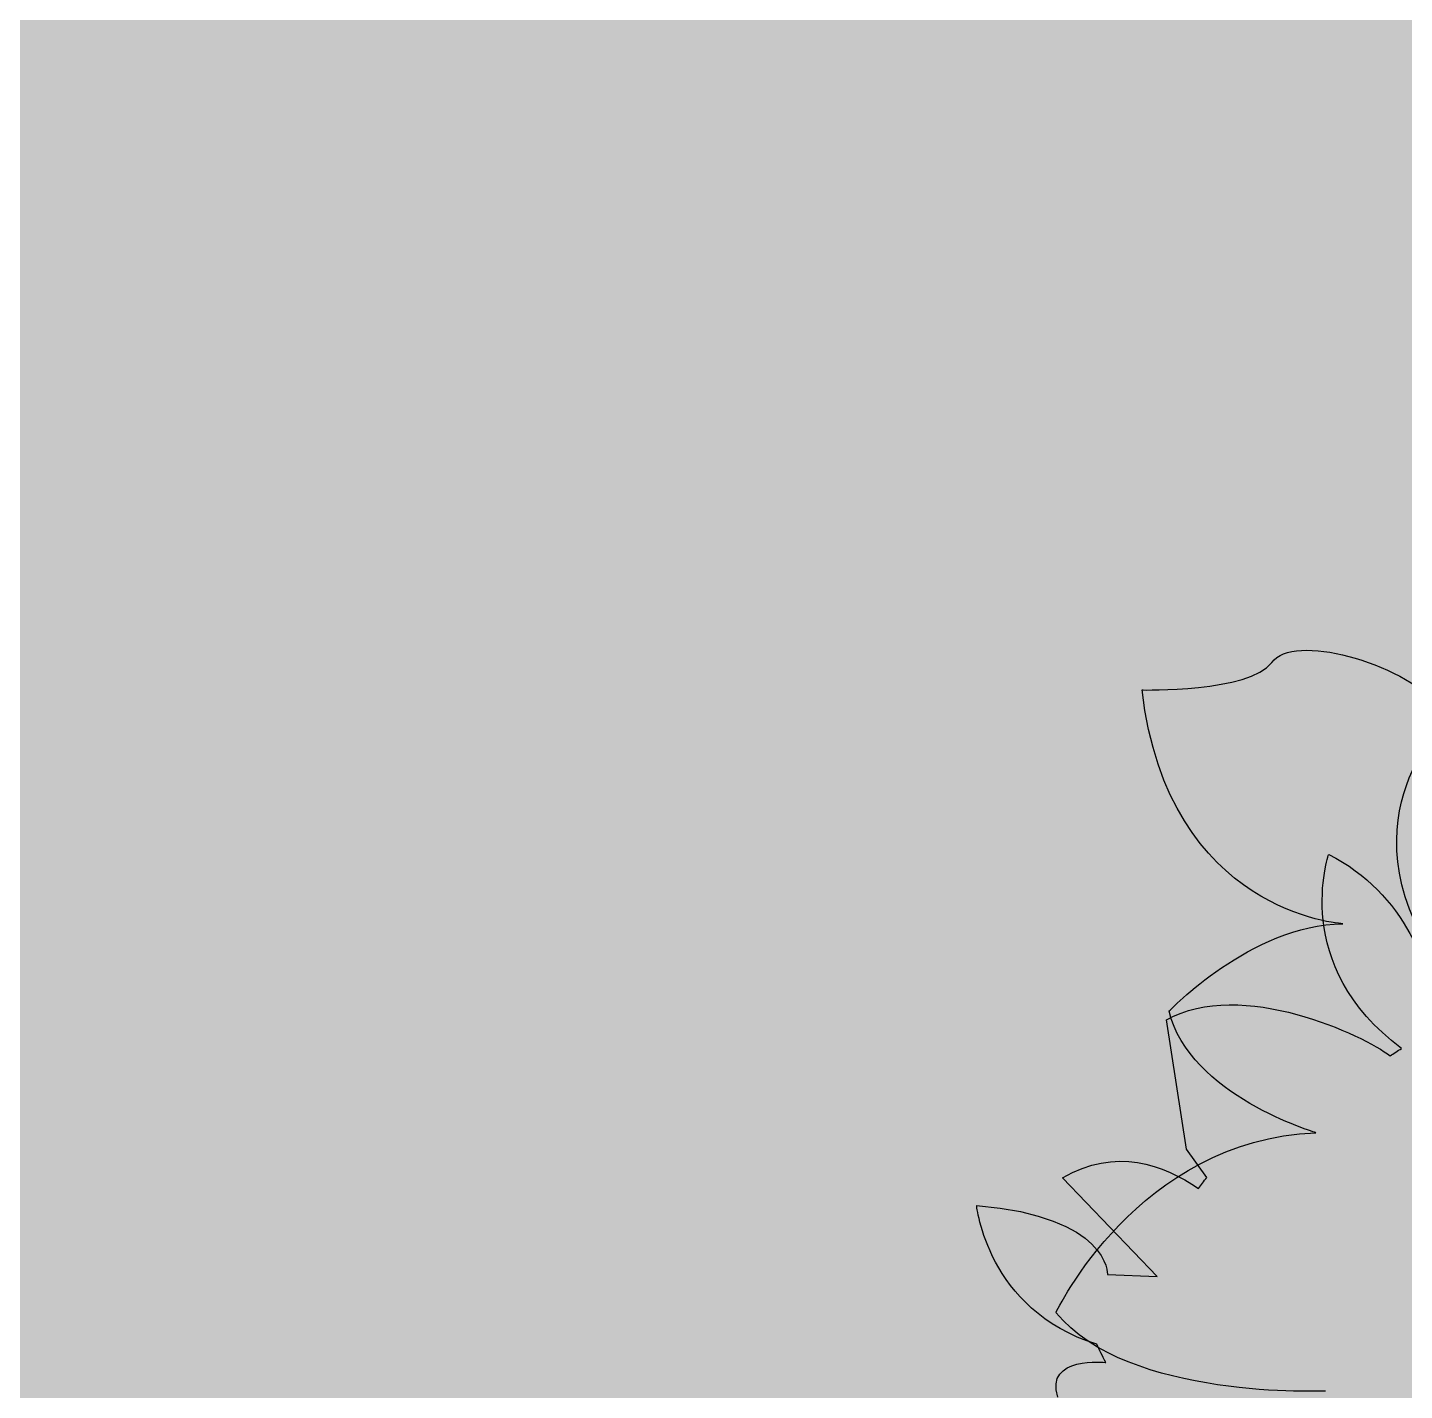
# Model space of a CAD drawing. Header units: inches. Extents: x 102447 to 288095, y 37526 to 105682.
# Drawn here: x 111925.7 to 112032.3, y 86332 to 86437.5 of the extents above; entities that cross this region are included whole.
import ezdxf

# ---------------------------------------------------------------- set-up
doc = ezdxf.new("R2010")
doc.units = ezdxf.units.IN
doc.header["$LTSCALE"] = 200
doc.header["$MEASUREMENT"] = 0
doc.layers.add('NEW_TREES', color=7, linetype='Continuous')

msp = doc.modelspace()

# ---------------------------------------------------------------- hatches: boundary and pattern name
h = msp.add_hatch()
h.set_pattern_fill('GRASS', color=3, scale=100)
h.set_pattern_definition([(90, (104411.36, 74460.45), (-70.71068, 70.71068), [18.75, -122.67136]), (45, (104411.36, 74460.45), (-70.7107, 70.7107), [18.75, -81.25]), (135, (104411.36, 74460.45), (-70.7107, -70.7107), [18.75, -81.25])])
h.paths.add_polyline_path([(112371.95, 86941.41, 0.414214), (112290.89, 87022.47), (111897.93, 87023.8), (111897.93, 85218.96), (112290.89, 85218.96, 0.414214), (112371.95, 85300.02), (112371.95, 85574.9)])
h.paths.add_polyline_path([(112371.95, 84739.01, 0.414214), (112290.89, 84820.07), (111897.93, 84820.07), (111897.93, 84804.03), (111897.02, 84804.03), (111897.02, 83962.74), (112290.89, 83962.74, 0.414214), (112371.95, 84043.8)])
h.paths.add_polyline_path([(109278.55, 83417.61), (108069.27, 83417.61, 0.414214), (108019.27, 83367.61), (108019.27, 82980.76), (109278.55, 82980.76)])
h.paths.add_polyline_path([(108257.22, 83344.81), (108693.48, 83344.81), (108693.48, 83053.57), (108257.22, 83053.57)], flags=16)
h.paths.add_polyline_path([(108857.55, 83199.19, -1), (109175.21, 83199.19, -1)], flags=16)
h.paths.add_polyline_path([(108963.56, 83150.64), (109063.69, 83150.64), (109063.69, 83258.82), (108963.56, 83258.82)], flags=8)
h.paths.add_polyline_path([(108411.02, 83150.26), (108511.15, 83150.26), (108511.15, 83258.43), (108411.02, 83258.43)], flags=8)

# ---------------------------------------------------------------- linework, layer by layer
at = {"layer": 'NEW_TREES', "color": 3, "linetype": 'Continuous'}
for p, q in [((112015.42, 86350.64), (112013.86, 86360.65)), ((112016.98, 86348.44), (112015.42, 86350.64)), ((112013.13, 86340.78), (112005.81, 86348.42)), ((112009.29, 86340.93), (112013.13, 86340.78))]:
    msp.add_line(p, q, dxfattribs=at)
for points in [[(112022.01, 86388.32), (112023.71, 86390.63), (112031.89, 86388.37), (112035.04, 86384.99)], [(112011.97, 86386.19), (112011.97, 86386.19), (112020.3, 86386.01), (112022.01, 86388.32)], [(112027.51, 86368.09), (112027.51, 86368.09), (112013.98, 86368.85), (112011.97, 86386.19)], [(112035.56, 86364.04), (112026.96, 86375.72), (112035.35, 86383.56), (112035.35, 86383.56)], [(112032.06, 86358.44), (112023.42, 86364.81), (112026.42, 86373.46), (112026.42, 86373.46)], [(112026.42, 86373.46), (112032.4, 86370.43), (112034.35, 86364.52), (112034.99, 86360.28)], [(112014.06, 86361.32), (112014.06, 86361.32), (112020.41, 86368), (112027.51, 86368.09)], [(112013.86, 86360.65), (112019.63, 86363.93), (112029.2, 86359.42), (112031.17, 86357.86)], [(112025.43, 86351.91), (112025.43, 86351.91), (112015.6, 86354.82), (112014.06, 86361.32)], [(112031.17, 86357.86), (112031.46, 86358.05), (112031.76, 86358.24), (112032.06, 86358.44)], [(112005.3, 86337.99), (112005.3, 86337.99), (112011.64, 86351.38), (112025.43, 86351.91)], [(112005.81, 86348.42), (112009.92, 86350.82), (112013.66, 86349.45), (112016.33, 86347.58)], [(112016.33, 86347.58), (112016.54, 86347.87), (112016.75, 86348.15), (112016.98, 86348.44)], [(112008.46, 86335.53), (111999.95, 86338.17), (111999.16, 86346.28), (111999.16, 86346.28)], [(111999.16, 86346.28), (112009.47, 86345.4), (112009.29, 86340.93), (112009.29, 86340.93)], [(112026.18, 86331.91), (112026.18, 86331.91), (112010.83, 86331.18), (112005.3, 86337.99)], [(112005.44, 86331.44), (112004.42, 86334.65), (112009.16, 86334.12), (112009.16, 86334.12)], [(112009.16, 86334.12), (112008.88, 86334.64), (112008.66, 86335.09), (112008.46, 86335.53)]]:
    msp.add_open_spline(points, degree=3, dxfattribs=at)

doc.saveas('drawing.dxf')
